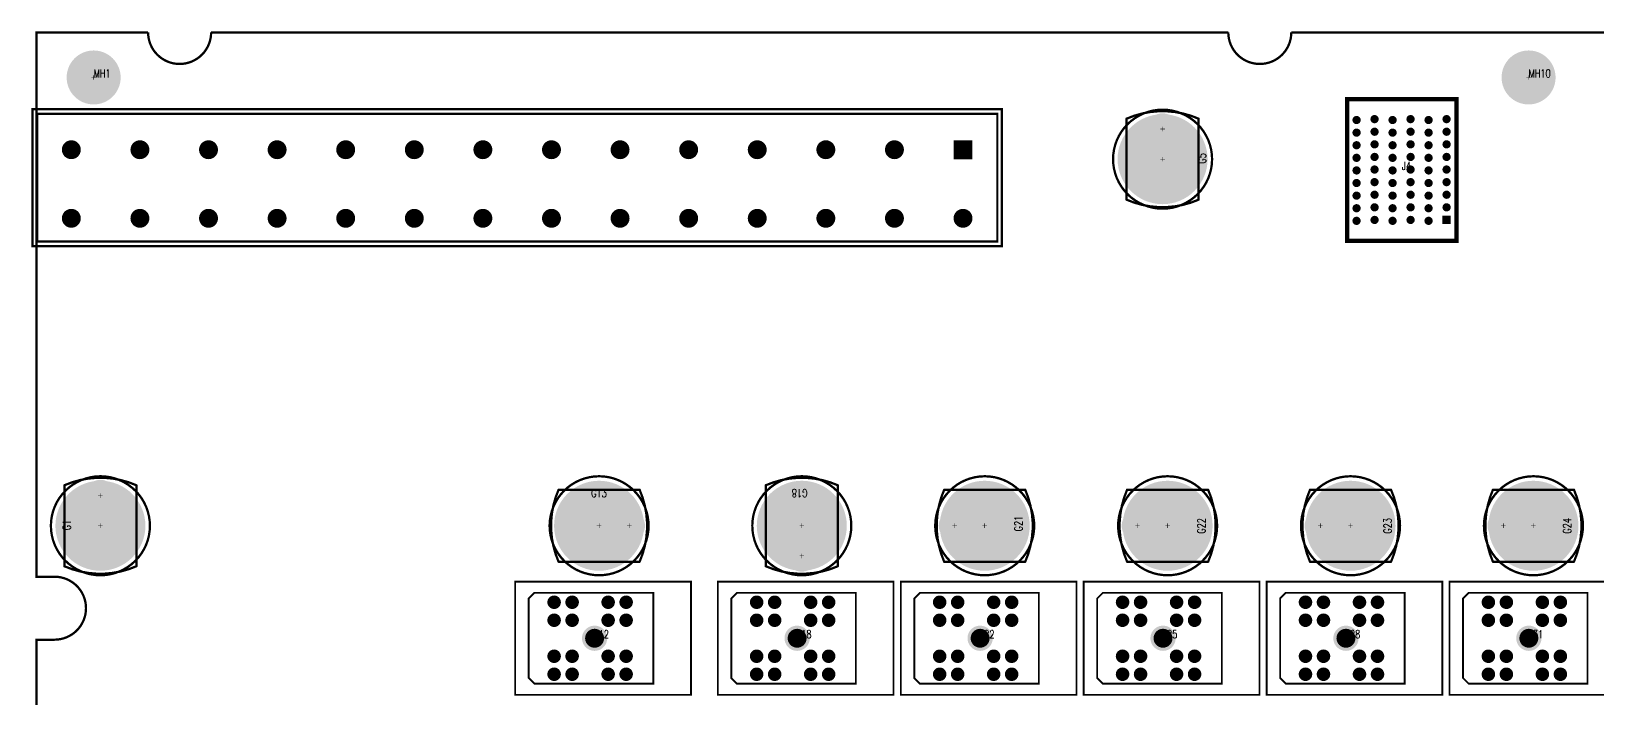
# Model space of a CAD drawing. Extents: x -132 to 432, y -117 to 280.
# Drawn here: x -0.6 to 173.4, y 205.4 to 279.5 of the extents above; entities that cross this region are included whole.
import ezdxf

# ---------------------------------------------------------------- set-up
doc = ezdxf.new("R2010")
doc.units = 0
for name, color, linetype in [('BOARD_OUTLINE_00', 2, 'CONTINUOUS'), ('DRIL_PLTE_THRU_01', 16, 'CONTINUOUS'), ('DRIL_PLTE_THRU_02', 146, 'CONTINUOUS'), ('DRIL_PLTE_THRU_03', 56, 'CONTINUOUS'), ('DRIL_PLTE_THRU_04', 216, 'CONTINUOUS'), ('DRIL_PLTE_THRU_05', 34, 'CONTINUOUS'), ('DRIL_PLTE_THRU_06', 96, 'CONTINUOUS'), ('DRIL_PLTE_THRU_07', 171, 'CONTINUOUS'), ('DRIL_PLTE_THRU_08', 176, 'CONTINUOUS'), ('DRIL_SYMBOL', 2, 'CONTINUOUS'), ('PADS_BOT', 5, 'CONTINUOUS'), ('PADS_INNER', 1, 'CONTINUOUS'), ('PADS_TOP', 1, 'CONTINUOUS'), ('PART_NAME_01', 1, 'CONTINUOUS'), ('PART_TOP_2DLINE_26', 5, 'CONTINUOUS'), ('PART_TOP_2DLINE_27', 5, 'CONTINUOUS')]:
    doc.layers.add(name, color=color, linetype=linetype)
doc.styles.add('W0$127', font='simplex', dxfattribs={"width": 0.75})

# ---------------------------------------------------------------- blocks, each defined once
blk = doc.blocks.new('BOARD_30802')
at = {"layer": 'BOARD_OUTLINE_00', "const_width": 0.254}
blk.add_lwpolyline([(292.4, 279.4), (139.4, 279.4, -1), (132.4, 279.4), (19.4, 279.4, -1), (12.4, 279.4), (0, 279.4), (0, 218.93), (2, 218.93, -1), (2, 211.93), (0, 211.93), (0, 63), (2, 63, -1), (2, 56), (0, 56), (0, 0), (431.8, 0)], format="xyb", dxfattribs=at)
blk = doc.blocks.new('SMOOTH_0$254')
at = {"const_width": 0.127}
blk.add_lwpolyline([(-0.0635, 0, 1), (0.0635, 0, 1)], format="xyb", close=True, dxfattribs=at)
blk = doc.blocks.new('PART_BODY_TOP_1')
at = {"layer": 'PART_TOP_2DLINE_26', "const_width": 0.254}
blk.add_lwpolyline([(5.5, 0, 1), (-5.5, 0, 1)], format="xyb", close=True, dxfattribs=at)
at = {"layer": 'PART_TOP_2DLINE_27', "const_width": 0.254}
blk.add_lwpolyline([(-4.5, 4), (4.5, 4, -0.208911), (4.5, -4), (-4.5, -4, -0.208911)], format="xyb", close=True, dxfattribs=at)
at = {"layer": 'PART_TOP_2DLINE_27'}
for p in [(-4.5, 4), (4.5, 4), (-4.5, -4), (4.5, -4)]:
    blk.add_blockref('SMOOTH_0$254', p, dxfattribs=at)
blk = doc.blocks.new('DRIL_SYMBOL_5$15')
at = {"layer": 'DRIL_SYMBOL', "const_width": 0.0508}
for points in [[(-0.254, 0), (0.254, 0)], [(0, -0.254), (0, 0.254)]]:
    blk.add_lwpolyline(points, dxfattribs=at)
blk = doc.blocks.new('DRIL_HOLE_5$15')
at = {"const_width": 2.575}
blk.add_lwpolyline([(-1.2875, 0, 1), (1.2875, 0, 1)], format="xyb", close=True, dxfattribs=at)
blk.add_blockref('DRIL_SYMBOL_5$15', (0, 0))
blk = doc.blocks.new('PAD_0')
at = {"const_width": 5}
blk.add_lwpolyline([(0, -2.5, 1), (0, 2.5, 1)], format="xyb", close=True, dxfattribs=at)
blk = doc.blocks.new('STK_TOP_181')
at = {"layer": 'DRIL_PLTE_THRU_01'}
blk.add_blockref('DRIL_HOLE_5$15', (0, 0), dxfattribs=at)
at = {"layer": 'DRIL_PLTE_THRU_02'}
blk.add_blockref('DRIL_HOLE_5$15', (0, 0), dxfattribs=at)
at = {"layer": 'DRIL_PLTE_THRU_03'}
blk.add_blockref('DRIL_HOLE_5$15', (0, 0), dxfattribs=at)
at = {"layer": 'DRIL_PLTE_THRU_04'}
blk.add_blockref('DRIL_HOLE_5$15', (0, 0), dxfattribs=at)
at = {"layer": 'DRIL_PLTE_THRU_05'}
blk.add_blockref('DRIL_HOLE_5$15', (0, 0), dxfattribs=at)
at = {"layer": 'DRIL_PLTE_THRU_06'}
blk.add_blockref('DRIL_HOLE_5$15', (0, 0), dxfattribs=at)
at = {"layer": 'DRIL_PLTE_THRU_07'}
blk.add_blockref('DRIL_HOLE_5$15', (0, 0), dxfattribs=at)
at = {"layer": 'DRIL_PLTE_THRU_08'}
blk.add_blockref('DRIL_HOLE_5$15', (0, 0), dxfattribs=at)
at = {"layer": 'PADS_BOT'}
blk.add_blockref('PAD_0', (0, 0), dxfattribs=at)
at = {"layer": 'PADS_INNER'}
blk.add_blockref('PAD_0', (0, 0), dxfattribs=at)
at = {"layer": 'PADS_TOP'}
blk.add_blockref('PAD_0', (0, 0), dxfattribs=at)
blk = doc.blocks.new('DRIL_SYMBOL_2$55')
at = {"layer": 'DRIL_SYMBOL', "const_width": 0.0508}
for points in [[(-0.254, 0), (0.254, 0)], [(0, -0.254), (0, 0.254)]]:
    blk.add_lwpolyline(points, dxfattribs=at)
blk = doc.blocks.new('DRIL_HOLE_2$55')
at = {"const_width": 1.275}
blk.add_lwpolyline([(-0.6375, 0, 1), (0.6375, 0, 1)], format="xyb", close=True, dxfattribs=at)
blk.add_blockref('DRIL_SYMBOL_2$55', (0, 0))
blk = doc.blocks.new('PAD_1')
at = {"const_width": 1.75}
blk.add_lwpolyline([(0, -0.875, 1), (0, 0.875, 1)], format="xyb", close=True, dxfattribs=at)
blk = doc.blocks.new('STK_TOP_182')
at = {"layer": 'DRIL_PLTE_THRU_01'}
blk.add_blockref('DRIL_HOLE_2$55', (0, 0), dxfattribs=at)
at = {"layer": 'DRIL_PLTE_THRU_02'}
blk.add_blockref('DRIL_HOLE_2$55', (0, 0), dxfattribs=at)
at = {"layer": 'DRIL_PLTE_THRU_03'}
blk.add_blockref('DRIL_HOLE_2$55', (0, 0), dxfattribs=at)
at = {"layer": 'DRIL_PLTE_THRU_04'}
blk.add_blockref('DRIL_HOLE_2$55', (0, 0), dxfattribs=at)
at = {"layer": 'DRIL_PLTE_THRU_05'}
blk.add_blockref('DRIL_HOLE_2$55', (0, 0), dxfattribs=at)
at = {"layer": 'DRIL_PLTE_THRU_06'}
blk.add_blockref('DRIL_HOLE_2$55', (0, 0), dxfattribs=at)
at = {"layer": 'DRIL_PLTE_THRU_07'}
blk.add_blockref('DRIL_HOLE_2$55', (0, 0), dxfattribs=at)
at = {"layer": 'DRIL_PLTE_THRU_08'}
blk.add_blockref('DRIL_HOLE_2$55', (0, 0), dxfattribs=at)
at = {"layer": 'PADS_BOT'}
blk.add_blockref('PAD_1', (0, 0), dxfattribs=at)
at = {"layer": 'PADS_INNER'}
blk.add_blockref('PAD_1', (0, 0), dxfattribs=at)
at = {"layer": 'PADS_TOP'}
blk.add_blockref('PAD_1', (0, 0), dxfattribs=at)
blk = doc.blocks.new('SYM_TOP_3')
for name, p in [('PART_BODY_TOP_1', (0, 0)), ('STK_TOP_181', (0, 0)), ('STK_TOP_182', (3.35, 0))]:
    blk.add_blockref(name, p)
blk = doc.blocks.new('PART_TOP_0')
blk.add_blockref('SYM_TOP_3', (0, 0))
at = {"layer": 'PART_NAME_01', "style": 'W0$127', "width": 0.75}
blk.add_text('G1', height=0.889, dxfattribs=at).set_placement((-0.508, 3.302))
blk = doc.blocks.new('PART_TOP_2')
blk.add_blockref('SYM_TOP_3', (0, 0))
at = {"layer": 'PART_NAME_01', "style": 'W0$127', "width": 0.75}
blk.add_text('G13', height=0.889, dxfattribs=at).set_placement((-0.889, 3.175))
blk = doc.blocks.new('PART_TOP_7')
blk.add_blockref('SYM_TOP_3', (0, 0))
at = {"layer": 'PART_NAME_01', "style": 'W0$127', "width": 0.75}
blk.add_text('G18', height=0.889, rotation=270, dxfattribs=at).set_placement((-4.06, 0.63))
blk = doc.blocks.new('PART_TOP_11')
blk.add_blockref('SYM_TOP_3', (0, 0))
at = {"layer": 'PART_NAME_01', "style": 'W0$127', "width": 0.75}
blk.add_text('G21', height=0.889, rotation=270, dxfattribs=at).set_placement((-4.19, 0.63))
blk = doc.blocks.new('PART_TOP_12')
blk.add_blockref('SYM_TOP_3', (0, 0))
at = {"layer": 'PART_NAME_01', "style": 'W0$127', "width": 0.75}
blk.add_text('G22', height=0.889, rotation=270, dxfattribs=at).set_placement((-4.19, 0.89))
blk = doc.blocks.new('PART_TOP_13')
blk.add_blockref('SYM_TOP_3', (0, 0))
at = {"layer": 'PART_NAME_01', "style": 'W0$127', "width": 0.75}
blk.add_text('G23', height=0.889, rotation=270, dxfattribs=at).set_placement((-4.57, 0.89))
blk = doc.blocks.new('PART_TOP_14')
blk.add_blockref('SYM_TOP_3', (0, 0))
at = {"layer": 'PART_NAME_01', "style": 'W0$127', "width": 0.75}
blk.add_text('G24', height=0.889, rotation=270, dxfattribs=at).set_placement((-4.19, 0.89))
blk = doc.blocks.new('PART_TOP_31')
blk.add_blockref('SYM_TOP_3', (0, 0))
at = {"layer": 'PART_NAME_01', "style": 'W0$127', "width": 0.75}
blk.add_text('G5', height=0.889, dxfattribs=at).set_placement((-0.508, -4.826))
blk = doc.blocks.new('SMOOTH_0$2032')
at = {"const_width": 0.1016}
blk.add_lwpolyline([(-0.0508, 0, 1), (0.0508, 0, 1)], format="xyb", close=True, dxfattribs=at)
blk = doc.blocks.new('PART_BODY_TOP_3')
at = {"layer": 'PART_TOP_2DLINE_26', "const_width": 0.2032}
blk.add_lwpolyline([(-6.28701, 10.71), (6.28599, 10.71), (6.285992, -8.8138), (-6.287008, -8.8138)], close=True, dxfattribs=at)
at = {"layer": 'PART_TOP_2DLINE_27', "const_width": 0.2032}
blk.add_lwpolyline([(-5.05, -6.68), (-4.415, -7.315), (4.415, -7.315), (5.05, -6.68), (5.05, 6.525), (-5.05, 6.525)], close=True, dxfattribs=at)
at = {"layer": 'PART_TOP_2DLINE_26'}
for p in [(-6.28701, 10.71), (6.28599, 10.71), (-6.287008, -8.8138), (6.285992, -8.8138)]:
    blk.add_blockref('SMOOTH_0$2032', p, dxfattribs=at)
at = {"layer": 'PART_TOP_2DLINE_27'}
for p in [(-5.05, 6.525), (5.05, 6.525), (-5.05, -6.68), (5.05, -6.68), (-4.415, -7.315), (4.415, -7.315)]:
    blk.add_blockref('SMOOTH_0$2032', p, dxfattribs=at)
blk = doc.blocks.new('DRIL_SYMBOL_0$8')
at = {"layer": 'DRIL_SYMBOL', "const_width": 0.0508}
for points in [[(-0.254, 0), (0.254, 0)], [(0, -0.254), (0, 0.254)]]:
    blk.add_lwpolyline(points, dxfattribs=at)
blk = doc.blocks.new('DRIL_HOLE_0$8')
at = {"const_width": 0.4}
blk.add_lwpolyline([(-0.2, 0, 1), (0.2, 0, 1)], format="xyb", close=True, dxfattribs=at)
blk.add_blockref('DRIL_SYMBOL_0$8', (0, 0))
blk = doc.blocks.new('PAD_4')
at = {"const_width": 0.75}
blk.add_lwpolyline([(0, -0.375, 1), (0, 0.375, 1)], format="xyb", close=True, dxfattribs=at)
blk = doc.blocks.new('STK_TOP_174')
at = {"layer": 'DRIL_PLTE_THRU_01'}
blk.add_blockref('DRIL_HOLE_0$8', (0, 0), dxfattribs=at)
at = {"layer": 'DRIL_PLTE_THRU_02'}
blk.add_blockref('DRIL_HOLE_0$8', (0, 0), dxfattribs=at)
at = {"layer": 'DRIL_PLTE_THRU_03'}
blk.add_blockref('DRIL_HOLE_0$8', (0, 0), dxfattribs=at)
at = {"layer": 'DRIL_PLTE_THRU_04'}
blk.add_blockref('DRIL_HOLE_0$8', (0, 0), dxfattribs=at)
at = {"layer": 'DRIL_PLTE_THRU_05'}
blk.add_blockref('DRIL_HOLE_0$8', (0, 0), dxfattribs=at)
at = {"layer": 'DRIL_PLTE_THRU_06'}
blk.add_blockref('DRIL_HOLE_0$8', (0, 0), dxfattribs=at)
at = {"layer": 'DRIL_PLTE_THRU_07'}
blk.add_blockref('DRIL_HOLE_0$8', (0, 0), dxfattribs=at)
at = {"layer": 'DRIL_PLTE_THRU_08'}
blk.add_blockref('DRIL_HOLE_0$8', (0, 0), dxfattribs=at)
at = {"layer": 'PADS_BOT'}
blk.add_blockref('PAD_4', (0, 0), dxfattribs=at)
at = {"layer": 'PADS_INNER'}
blk.add_blockref('PAD_4', (0, 0), dxfattribs=at)
at = {"layer": 'PADS_TOP'}
blk.add_blockref('PAD_4', (0, 0), dxfattribs=at)
blk = doc.blocks.new('DRIL_SYMBOL_2$1')
at = {"layer": 'DRIL_SYMBOL', "const_width": 0.0508}
for points in [[(-0.254, 0), (0.254, 0)], [(0, -0.254), (0, 0.254)]]:
    blk.add_lwpolyline(points, dxfattribs=at)
blk = doc.blocks.new('DRIL_HOLE_2$1')
at = {"const_width": 1.05}
blk.add_lwpolyline([(-0.525, 0, 1), (0.525, 0, 1)], format="xyb", close=True, dxfattribs=at)
blk.add_blockref('DRIL_SYMBOL_2$1', (0, 0))
blk = doc.blocks.new('PAD_6')
at = {"const_width": 1.4}
blk.add_lwpolyline([(0, -0.7, 1), (0, 0.7, 1)], format="xyb", close=True, dxfattribs=at)
blk = doc.blocks.new('STK_TOP_175')
at = {"layer": 'DRIL_PLTE_THRU_01'}
blk.add_blockref('DRIL_HOLE_2$1', (0, 0), dxfattribs=at)
at = {"layer": 'DRIL_PLTE_THRU_02'}
blk.add_blockref('DRIL_HOLE_2$1', (0, 0), dxfattribs=at)
at = {"layer": 'DRIL_PLTE_THRU_03'}
blk.add_blockref('DRIL_HOLE_2$1', (0, 0), dxfattribs=at)
at = {"layer": 'DRIL_PLTE_THRU_04'}
blk.add_blockref('DRIL_HOLE_2$1', (0, 0), dxfattribs=at)
at = {"layer": 'DRIL_PLTE_THRU_05'}
blk.add_blockref('DRIL_HOLE_2$1', (0, 0), dxfattribs=at)
at = {"layer": 'DRIL_PLTE_THRU_06'}
blk.add_blockref('DRIL_HOLE_2$1', (0, 0), dxfattribs=at)
at = {"layer": 'DRIL_PLTE_THRU_07'}
blk.add_blockref('DRIL_HOLE_2$1', (0, 0), dxfattribs=at)
at = {"layer": 'DRIL_PLTE_THRU_08'}
blk.add_blockref('DRIL_HOLE_2$1', (0, 0), dxfattribs=at)
at = {"layer": 'PADS_BOT'}
blk.add_blockref('PAD_6', (0, 0), dxfattribs=at)
at = {"layer": 'PADS_INNER'}
blk.add_blockref('PAD_6', (0, 0), dxfattribs=at)
at = {"layer": 'PADS_TOP'}
blk.add_blockref('PAD_6', (0, 0), dxfattribs=at)
blk = doc.blocks.new('SYM_TOP_5')
for name, p in [('PART_BODY_TOP_3', (0, 0)), ('STK_TOP_174', (-4.001008, 3.5052)), ('STK_TOP_174', (-2.001012, 3.5052)), ('STK_TOP_174', (1.99898, 3.5052)), ('STK_TOP_174', (3.998976, 3.5052)), ('STK_TOP_174', (-4.001008, 1.505204)), ('STK_TOP_174', (-2.001012, 1.505204)), ('STK_TOP_174', (1.99898, 1.505204)), ('STK_TOP_174', (3.998976, 1.505204)), ('STK_TOP_175', (0, 0)), ('STK_TOP_174', (-4.001008, -2.494788)), ('STK_TOP_174', (-2.001012, -2.494788)), ('STK_TOP_174', (1.99898, -2.494788)), ('STK_TOP_174', (3.998976, -2.494788)), ('STK_TOP_174', (-4.001008, -4.494784)), ('STK_TOP_174', (-2.001012, -4.494784)), ('STK_TOP_174', (1.99898, -4.494784)), ('STK_TOP_174', (3.998976, -4.494784))]:
    blk.add_blockref(name, p)
blk = doc.blocks.new('PART_TOP_35')
blk.add_blockref('SYM_TOP_5', (0, 0))
at = {"layer": 'PART_NAME_01', "style": 'W0$127', "width": 0.75}
blk.add_text('J12', height=0.889, rotation=90, dxfattribs=at).set_placement((0, 0))
blk = doc.blocks.new('PART_TOP_37')
blk.add_blockref('SYM_TOP_5', (0, 0))
at = {"layer": 'PART_NAME_01', "style": 'W0$127', "width": 0.75}
blk.add_text('J18', height=0.889, rotation=90, dxfattribs=at).set_placement((0, 0))
blk = doc.blocks.new('PART_TOP_39')
blk.add_blockref('SYM_TOP_5', (0, 0))
at = {"layer": 'PART_NAME_01', "style": 'W0$127', "width": 0.75}
blk.add_text('J22', height=0.889, rotation=90, dxfattribs=at).set_placement((0, 0))
blk = doc.blocks.new('PART_TOP_40')
blk.add_blockref('SYM_TOP_5', (0, 0))
at = {"layer": 'PART_NAME_01', "style": 'W0$127', "width": 0.75}
blk.add_text('J25', height=0.889, rotation=90, dxfattribs=at).set_placement((0, 0))
blk = doc.blocks.new('PART_TOP_41')
blk.add_blockref('SYM_TOP_5', (0, 0))
at = {"layer": 'PART_NAME_01', "style": 'W0$127', "width": 0.75}
blk.add_text('J28', height=0.889, rotation=90, dxfattribs=at).set_placement((0, 0))
blk = doc.blocks.new('PART_TOP_42')
blk.add_blockref('SYM_TOP_5', (0, 0))
at = {"layer": 'PART_NAME_01', "style": 'W0$127', "width": 0.75}
blk.add_text('J31', height=0.889, rotation=90, dxfattribs=at).set_placement((0, 0))
blk = doc.blocks.new('PART_BODY_TOP_8')
at = {"layer": 'PART_TOP_2DLINE_26', "const_width": 0.203}
blk.add_lwpolyline([(-6.2, 8), (6.2, 8), (6.2, -8), (-6.2, -8)], close=True, dxfattribs=at)
at = {"layer": 'PART_TOP_2DLINE_27', "const_width": 0.254}
blk.add_lwpolyline([(-5.95, -7.75), (5.95, -7.75), (5.95, 7.75), (-5.95, 7.75)], close=True, dxfattribs=at)
at = {"layer": 'PART_TOP_2DLINE_26'}
for p in [(-6.2, 8), (6.2, 8), (-6.2, -8), (6.2, -8)]:
    blk.add_blockref('SMOOTH_0$2032', p, dxfattribs=at)
at = {"layer": 'PART_TOP_2DLINE_27'}
for p in [(-5.95, 7.75), (5.95, 7.75), (-5.95, -7.75), (5.95, -7.75)]:
    blk.add_blockref('SMOOTH_0$254', p, dxfattribs=at)
blk = doc.blocks.new('DRIL_SYMBOL_0$59944')
at = {"layer": 'DRIL_SYMBOL', "const_width": 0.0508}
for points in [[(-0.254, 0), (0.254, 0)], [(0, -0.254), (0, 0.254)]]:
    blk.add_lwpolyline(points, dxfattribs=at)
blk = doc.blocks.new('DRIL_HOLE_0$59944')
at = {"const_width": 0.29972}
blk.add_lwpolyline([(-0.14986, 0, 1), (0.14986, 0, 1)], format="xyb", close=True, dxfattribs=at)
blk.add_blockref('DRIL_SYMBOL_0$59944', (0, 0))
blk = doc.blocks.new('PAD_8')
at = {"const_width": 0.4572}
blk.add_lwpolyline([(0, -0.2286, 1), (0, 0.2286, 1)], format="xyb", close=True, dxfattribs=at)
blk = doc.blocks.new('STK_TOP_169')
at = {"layer": 'DRIL_PLTE_THRU_01'}
blk.add_blockref('DRIL_HOLE_0$59944', (0, 0), dxfattribs=at)
at = {"layer": 'DRIL_PLTE_THRU_02'}
blk.add_blockref('DRIL_HOLE_0$59944', (0, 0), dxfattribs=at)
at = {"layer": 'DRIL_PLTE_THRU_03'}
blk.add_blockref('DRIL_HOLE_0$59944', (0, 0), dxfattribs=at)
at = {"layer": 'DRIL_PLTE_THRU_04'}
blk.add_blockref('DRIL_HOLE_0$59944', (0, 0), dxfattribs=at)
at = {"layer": 'DRIL_PLTE_THRU_05'}
blk.add_blockref('DRIL_HOLE_0$59944', (0, 0), dxfattribs=at)
at = {"layer": 'DRIL_PLTE_THRU_06'}
blk.add_blockref('DRIL_HOLE_0$59944', (0, 0), dxfattribs=at)
at = {"layer": 'DRIL_PLTE_THRU_07'}
blk.add_blockref('DRIL_HOLE_0$59944', (0, 0), dxfattribs=at)
at = {"layer": 'DRIL_PLTE_THRU_08'}
blk.add_blockref('DRIL_HOLE_0$59944', (0, 0), dxfattribs=at)
at = {"layer": 'PADS_BOT'}
blk.add_blockref('PAD_8', (0, 0), dxfattribs=at)
at = {"layer": 'PADS_INNER'}
blk.add_blockref('PAD_8', (0, 0), dxfattribs=at)
at = {"layer": 'PADS_TOP'}
blk.add_blockref('PAD_8', (0, 0), dxfattribs=at)
blk = doc.blocks.new('PAD_10')
at = {"const_width": 0.9144}
blk.add_lwpolyline([(-0.4572, 0), (0.4572, 0)], dxfattribs=at)
blk = doc.blocks.new('STK_TOP_172')
at = {"layer": 'DRIL_PLTE_THRU_01'}
blk.add_blockref('DRIL_HOLE_0$59944', (0, 0), dxfattribs=at)
at = {"layer": 'DRIL_PLTE_THRU_02'}
blk.add_blockref('DRIL_HOLE_0$59944', (0, 0), dxfattribs=at)
at = {"layer": 'DRIL_PLTE_THRU_03'}
blk.add_blockref('DRIL_HOLE_0$59944', (0, 0), dxfattribs=at)
at = {"layer": 'DRIL_PLTE_THRU_04'}
blk.add_blockref('DRIL_HOLE_0$59944', (0, 0), dxfattribs=at)
at = {"layer": 'DRIL_PLTE_THRU_05'}
blk.add_blockref('DRIL_HOLE_0$59944', (0, 0), dxfattribs=at)
at = {"layer": 'DRIL_PLTE_THRU_06'}
blk.add_blockref('DRIL_HOLE_0$59944', (0, 0), dxfattribs=at)
at = {"layer": 'DRIL_PLTE_THRU_07'}
blk.add_blockref('DRIL_HOLE_0$59944', (0, 0), dxfattribs=at)
at = {"layer": 'DRIL_PLTE_THRU_08'}
blk.add_blockref('DRIL_HOLE_0$59944', (0, 0), dxfattribs=at)
at = {"layer": 'PADS_BOT'}
blk.add_blockref('PAD_8', (0, 0), dxfattribs=at)
at = {"layer": 'PADS_INNER'}
blk.add_blockref('PAD_8', (0, 0), dxfattribs=at)
at = {"layer": 'PADS_TOP'}
blk.add_blockref('PAD_10', (0, 0), dxfattribs=at)
blk = doc.blocks.new('SYM_TOP_10')
for name, p in [('PART_BODY_TOP_8', (0, 0)), ('STK_TOP_169', (-5.0292, 5.55)), ('STK_TOP_169', (-3.029204, 5.65)), ('STK_TOP_169', (-1.029208, 5.55)), ('STK_TOP_169', (0.970788, 5.65)), ('STK_TOP_169', (2.970784, 5.55)), ('STK_TOP_169', (4.97078, 5.65)), ('STK_TOP_169', (-5.0292, 4.15)), ('STK_TOP_169', (-3.029204, 4.25)), ('STK_TOP_169', (-1.029208, 4.15)), ('STK_TOP_169', (0.970788, 4.25)), ('STK_TOP_169', (2.970784, 4.15)), ('STK_TOP_169', (4.97078, 4.25)), ('STK_TOP_169', (-5.0292, 2.75)), ('STK_TOP_169', (-5.0292, 1.35)), ('STK_TOP_169', (-3.029204, 2.85)), ('STK_TOP_169', (-3.029204, 1.45)), ('STK_TOP_169', (-1.029208, 2.75)), ('STK_TOP_169', (-1.029208, 1.35)), ('STK_TOP_169', (0.970788, 2.85)), ('STK_TOP_169', (0.970788, 1.45)), ('STK_TOP_169', (2.970784, 2.75)), ('STK_TOP_169', (2.970784, 1.35)), ('STK_TOP_169', (4.97078, 2.85)), ('STK_TOP_169', (4.97078, 1.45)), ('STK_TOP_169', (-5.0292, -0.05)), ('STK_TOP_169', (-3.029204, 0.05)), ('STK_TOP_169', (-1.029208, -0.05)), ('STK_TOP_169', (0.970788, 0.05)), ('STK_TOP_169', (2.970784, -0.05)), ('STK_TOP_169', (4.97078, 0.05)), ('STK_TOP_169', (-5.0292, -1.45)), ('STK_TOP_169', (-3.029204, -1.35)), ('STK_TOP_169', (-1.029208, -1.45)), ('STK_TOP_169', (0.970788, -1.35)), ('STK_TOP_169', (2.970784, -1.45)), ('STK_TOP_169', (4.97078, -1.35)), ('STK_TOP_169', (-5.0292, -2.85)), ('STK_TOP_169', (-3.029204, -2.75)), ('STK_TOP_169', (-1.029208, -2.85)), ('STK_TOP_169', (0.970788, -2.75)), ('STK_TOP_169', (2.970784, -2.85)), ('STK_TOP_169', (4.97078, -2.75)), ('STK_TOP_169', (-5.0292, -4.25)), ('STK_TOP_169', (-5.0292, -5.65)), ('STK_TOP_169', (-3.029204, -4.15)), ('STK_TOP_169', (-3.029204, -5.55)), ('STK_TOP_169', (-1.029208, -4.25)), ('STK_TOP_169', (-1.029208, -5.65)), ('STK_TOP_169', (0.970788, -4.15)), ('STK_TOP_169', (0.970788, -5.55)), ('STK_TOP_169', (2.970784, -4.25)), ('STK_TOP_169', (2.970784, -5.65)), ('STK_TOP_172', (4.97078, -5.55)), ('STK_TOP_169', (4.97078, -4.15))]:
    blk.add_blockref(name, p)
blk = doc.blocks.new('PART_TOP_51')
blk.add_blockref('SYM_TOP_10', (0, 0))
at = {"layer": 'PART_NAME_01', "style": 'W0$127', "width": 0.75}
blk.add_text('J4', height=0.889, dxfattribs=at).set_placement((0, 0))
blk = doc.blocks.new('PART_BODY_TOP_13')
at = {"layer": 'PART_TOP_2DLINE_26', "const_width": 0.254}
blk.add_lwpolyline([(53.6702, -8.4836), (-54.0258, -8.4836), (-54.0258, 6.731), (53.6702, 6.731)], close=True, dxfattribs=at)
at = {"layer": 'PART_TOP_2DLINE_27', "const_width": 0.254}
blk.add_lwpolyline([(53.1622, -7.9756), (-53.5178, -7.9756), (-53.5178, 6.223), (53.1622, 6.223)], close=True, dxfattribs=at)
at = {"layer": 'PART_TOP_2DLINE_26'}
for p in [(-54.0258, 6.731), (53.6702, 6.731), (-54.0258, -8.4836), (53.6702, -8.4836)]:
    blk.add_blockref('SMOOTH_0$254', p, dxfattribs=at)
at = {"layer": 'PART_TOP_2DLINE_27'}
for p in [(-53.5178, 6.223), (53.1622, 6.223), (-53.5178, -7.9756), (53.1622, -7.9756)]:
    blk.add_blockref('SMOOTH_0$254', p, dxfattribs=at)
blk = doc.blocks.new('DRIL_SYMBOL_1$6')
at = {"layer": 'DRIL_SYMBOL', "const_width": 0.0508}
for points in [[(-0.254, 0), (0.254, 0)], [(0, -0.254), (0, 0.254)]]:
    blk.add_lwpolyline(points, dxfattribs=at)
blk = doc.blocks.new('DRIL_HOLE_1$6')
at = {"const_width": 0.8}
blk.add_lwpolyline([(-0.4, 0, 1), (0.4, 0, 1)], format="xyb", close=True, dxfattribs=at)
blk.add_blockref('DRIL_SYMBOL_1$6', (0, 0))
blk = doc.blocks.new('PAD_16')
at = {"const_width": 1.05}
blk.add_lwpolyline([(0, -0.525, 1), (0, 0.525, 1)], format="xyb", close=True, dxfattribs=at)
blk = doc.blocks.new('PAD_18')
at = {"const_width": 2.1}
blk.add_lwpolyline([(-1.05, 0), (1.05, 0)], dxfattribs=at)
blk = doc.blocks.new('STK_TOP_112')
at = {"layer": 'DRIL_PLTE_THRU_01'}
blk.add_blockref('DRIL_HOLE_1$6', (0, 0), dxfattribs=at)
at = {"layer": 'DRIL_PLTE_THRU_02'}
blk.add_blockref('DRIL_HOLE_1$6', (0, 0), dxfattribs=at)
at = {"layer": 'DRIL_PLTE_THRU_03'}
blk.add_blockref('DRIL_HOLE_1$6', (0, 0), dxfattribs=at)
at = {"layer": 'DRIL_PLTE_THRU_04'}
blk.add_blockref('DRIL_HOLE_1$6', (0, 0), dxfattribs=at)
at = {"layer": 'DRIL_PLTE_THRU_05'}
blk.add_blockref('DRIL_HOLE_1$6', (0, 0), dxfattribs=at)
at = {"layer": 'DRIL_PLTE_THRU_06'}
blk.add_blockref('DRIL_HOLE_1$6', (0, 0), dxfattribs=at)
at = {"layer": 'DRIL_PLTE_THRU_07'}
blk.add_blockref('DRIL_HOLE_1$6', (0, 0), dxfattribs=at)
at = {"layer": 'DRIL_PLTE_THRU_08'}
blk.add_blockref('DRIL_HOLE_1$6', (0, 0), dxfattribs=at)
at = {"layer": 'PADS_BOT'}
blk.add_blockref('PAD_16', (0, 0), dxfattribs=at)
at = {"layer": 'PADS_INNER'}
blk.add_blockref('PAD_16', (0, 0), dxfattribs=at)
at = {"layer": 'PADS_TOP'}
blk.add_blockref('PAD_18', (0, 0), dxfattribs=at)
blk = doc.blocks.new('STK_TOP_89')
at = {"layer": 'DRIL_PLTE_THRU_01'}
blk.add_blockref('DRIL_HOLE_1$6', (0, 0), dxfattribs=at)
at = {"layer": 'DRIL_PLTE_THRU_02'}
blk.add_blockref('DRIL_HOLE_1$6', (0, 0), dxfattribs=at)
at = {"layer": 'DRIL_PLTE_THRU_03'}
blk.add_blockref('DRIL_HOLE_1$6', (0, 0), dxfattribs=at)
at = {"layer": 'DRIL_PLTE_THRU_04'}
blk.add_blockref('DRIL_HOLE_1$6', (0, 0), dxfattribs=at)
at = {"layer": 'DRIL_PLTE_THRU_05'}
blk.add_blockref('DRIL_HOLE_1$6', (0, 0), dxfattribs=at)
at = {"layer": 'DRIL_PLTE_THRU_06'}
blk.add_blockref('DRIL_HOLE_1$6', (0, 0), dxfattribs=at)
at = {"layer": 'DRIL_PLTE_THRU_07'}
blk.add_blockref('DRIL_HOLE_1$6', (0, 0), dxfattribs=at)
at = {"layer": 'DRIL_PLTE_THRU_08'}
blk.add_blockref('DRIL_HOLE_1$6', (0, 0), dxfattribs=at)
at = {"layer": 'PADS_BOT'}
blk.add_blockref('PAD_16', (0, 0), dxfattribs=at)
at = {"layer": 'PADS_INNER'}
blk.add_blockref('PAD_16', (0, 0), dxfattribs=at)
at = {"layer": 'PADS_TOP'}
blk.add_blockref('PAD_16', (0, 0), dxfattribs=at)
blk = doc.blocks.new('SYM_TOP_15')
for name, p in [('PART_BODY_TOP_13', (0, 0)), ('STK_TOP_89', (-49.7078, 3.6322)), ('STK_TOP_89', (-42.0878, 3.6322)), ('STK_TOP_89', (-34.4678, 3.6322)), ('STK_TOP_89', (-26.8478, 3.6322)), ('STK_TOP_89', (-19.2278, 3.6322)), ('STK_TOP_89', (-11.6078, 3.6322)), ('STK_TOP_89', (-3.9878, 3.6322)), ('STK_TOP_89', (3.6322, 3.6322)), ('STK_TOP_89', (11.2522, 3.6322)), ('STK_TOP_89', (18.8722, 3.6322)), ('STK_TOP_89', (26.4922, 3.6322)), ('STK_TOP_89', (34.1122, 3.6322)), ('STK_TOP_89', (41.7322, 3.6322)), ('STK_TOP_89', (49.3522, 3.6322)), ('STK_TOP_112', (-49.7078, -3.9878)), ('STK_TOP_89', (-42.0878, -3.9878)), ('STK_TOP_89', (-34.4678, -3.9878)), ('STK_TOP_89', (-26.8478, -3.9878)), ('STK_TOP_89', (-19.2278, -3.9878)), ('STK_TOP_89', (-11.6078, -3.9878)), ('STK_TOP_89', (-3.9878, -3.9878)), ('STK_TOP_89', (3.6322, -3.9878)), ('STK_TOP_89', (11.2522, -3.9878)), ('STK_TOP_89', (18.8722, -3.9878)), ('STK_TOP_89', (26.4922, -3.9878)), ('STK_TOP_89', (34.1122, -3.9878)), ('STK_TOP_89', (41.7322, -3.9878)), ('STK_TOP_89', (49.3522, -3.9878))]:
    blk.add_blockref(name, p)
blk = doc.blocks.new('PART_TOP_100')
blk.add_blockref('SYM_TOP_15', (0, 0))
at = {"layer": 'PART_NAME_01', "style": 'W0$127', "width": 0.75}
blk.add_text('J1', height=0.889, dxfattribs=at).set_placement((-49.7078, -3.9878))
blk = doc.blocks.new('DRIL_SYMBOL_3$5')
at = {"layer": 'DRIL_SYMBOL', "const_width": 0.0508}
for points in [[(-0.254, 0), (0.254, 0)], [(0, -0.254), (0, 0.254)]]:
    blk.add_lwpolyline(points, dxfattribs=at)
blk = doc.blocks.new('DRIL_HOLE_3$5')
at = {"const_width": 1.75}
blk.add_lwpolyline([(-0.875, 0, 1), (0.875, 0, 1)], format="xyb", close=True, dxfattribs=at)
blk.add_blockref('DRIL_SYMBOL_3$5', (0, 0))
blk = doc.blocks.new('PAD_26')
at = {"const_width": 3}
blk.add_lwpolyline([(0, -1.5, 1), (0, 1.5, 1)], format="xyb", close=True, dxfattribs=at)
blk = doc.blocks.new('STK_TOP_206')
at = {"layer": 'DRIL_PLTE_THRU_01'}
blk.add_blockref('DRIL_HOLE_3$5', (0, 0), dxfattribs=at)
at = {"layer": 'DRIL_PLTE_THRU_02'}
blk.add_blockref('DRIL_HOLE_3$5', (0, 0), dxfattribs=at)
at = {"layer": 'DRIL_PLTE_THRU_03'}
blk.add_blockref('DRIL_HOLE_3$5', (0, 0), dxfattribs=at)
at = {"layer": 'DRIL_PLTE_THRU_04'}
blk.add_blockref('DRIL_HOLE_3$5', (0, 0), dxfattribs=at)
at = {"layer": 'DRIL_PLTE_THRU_05'}
blk.add_blockref('DRIL_HOLE_3$5', (0, 0), dxfattribs=at)
at = {"layer": 'DRIL_PLTE_THRU_06'}
blk.add_blockref('DRIL_HOLE_3$5', (0, 0), dxfattribs=at)
at = {"layer": 'DRIL_PLTE_THRU_07'}
blk.add_blockref('DRIL_HOLE_3$5', (0, 0), dxfattribs=at)
at = {"layer": 'DRIL_PLTE_THRU_08'}
blk.add_blockref('DRIL_HOLE_3$5', (0, 0), dxfattribs=at)
at = {"layer": 'PADS_BOT'}
blk.add_blockref('PAD_26', (0, 0), dxfattribs=at)
at = {"layer": 'PADS_INNER'}
blk.add_blockref('PAD_26', (0, 0), dxfattribs=at)
at = {"layer": 'PADS_TOP'}
blk.add_blockref('PAD_26', (0, 0), dxfattribs=at)
blk = doc.blocks.new('SYM_TOP_19')
blk.add_blockref('STK_TOP_206', (0, 0))
blk = doc.blocks.new('PART_TOP_351')
blk.add_blockref('SYM_TOP_19', (0, 0))
at = {"layer": 'PART_NAME_01', "style": 'W0$127', "width": 0.75}
blk.add_text('MH1', height=0.889, dxfattribs=at).set_placement((0, 0))
blk = doc.blocks.new('PART_TOP_352')
blk.add_blockref('SYM_TOP_19', (0, 0))
at = {"layer": 'PART_NAME_01', "style": 'W0$127', "width": 0.75}
blk.add_text('MH10', height=0.889, dxfattribs=at).set_placement((0, 0))

msp = doc.modelspace()

# ---------------------------------------------------------------- block references
for name, p in [('BOARD_30802', (0, 0)), ('PART_TOP_351', (6.35, 274.4)), ('PART_TOP_352', (165.7604, 274.4)), ('PART_TOP_51', (151.68, 264.12)), ('PART_TOP_2', (62.5, 224.59))]:
    msp.add_blockref(name, p)
for name, p, rotation in [('PART_TOP_100', (53.22316, 262.38332), 180), ('PART_TOP_31', (125.1, 265.32), 90), ('PART_TOP_0', (7.1, 224.59), 90), ('PART_TOP_7', (85.02, 224.59), 270), ('PART_TOP_11', (105.34, 224.59), 180), ('PART_TOP_12', (125.66, 224.59), 180), ('PART_TOP_13', (145.98, 224.59), 180), ('PART_TOP_14', (166.3, 224.59), 180), ('PART_TOP_35', (62, 212.09), 270), ('PART_TOP_37', (84.5, 212.09), 270), ('PART_TOP_39', (104.83, 212.09), 270), ('PART_TOP_40', (125.15, 212.09), 270), ('PART_TOP_41', (145.47, 212.09), 270), ('PART_TOP_42', (165.79, 212.09), 270)]:
    msp.add_blockref(name, p, dxfattribs=dict(rotation=rotation))

doc.saveas('drawing.dxf')
